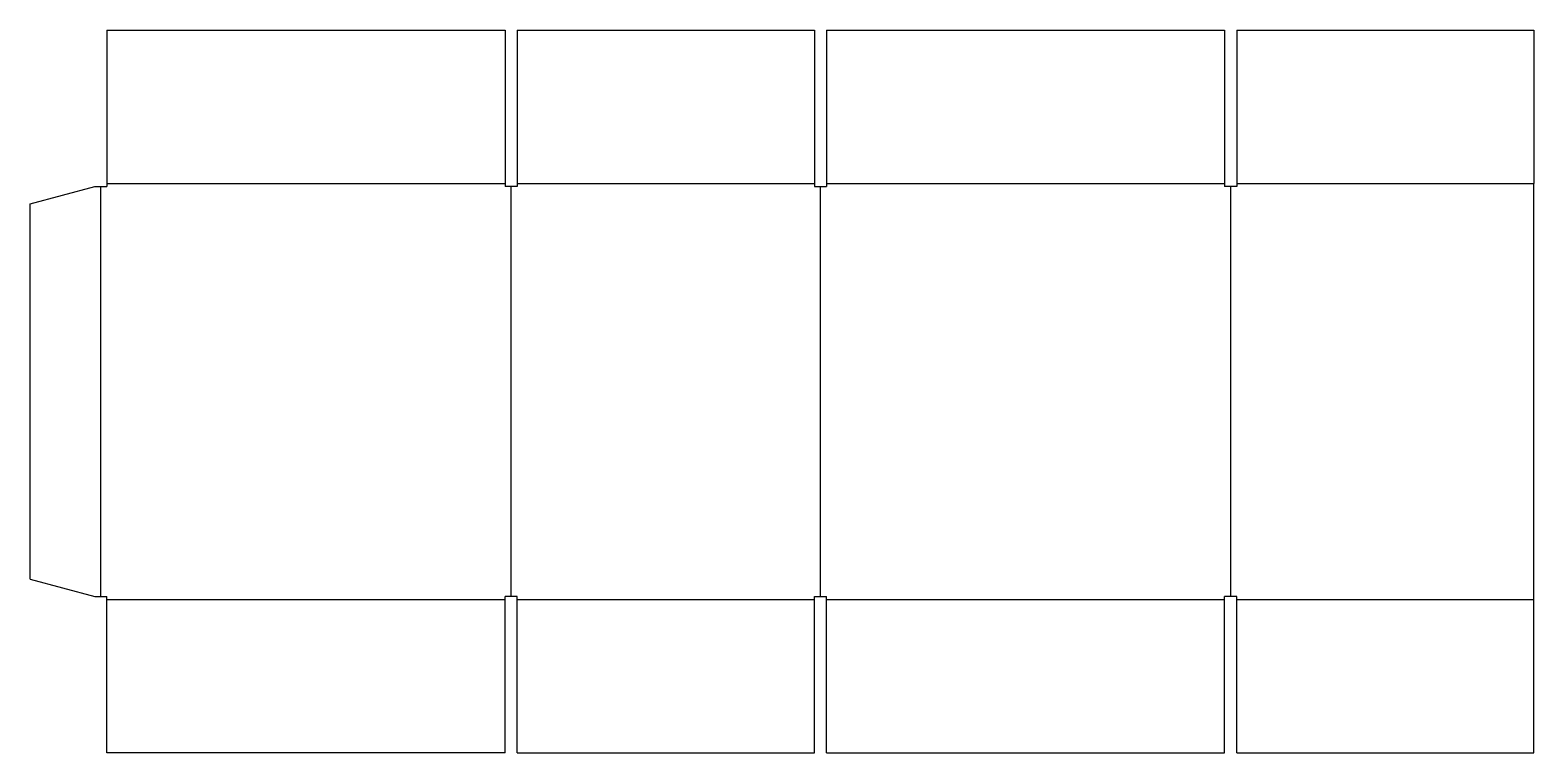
# Model space of a CAD drawing. Header units: inches. Extents: x -372 to 372, y -179 to 179.
import ezdxf

# ---------------------------------------------------------------- set-up
doc = ezdxf.new("R2010")
doc.units = ezdxf.units.IN
doc.header["$MEASUREMENT"] = 0
doc.linetypes.add('Crease 2 pt (15mm)', pattern=[0])
doc.linetypes.add('Cut 2 pt (15mm)', pattern=[0])
doc.layers.add('Crease 2 pt (15mm)', color=2, linetype='Crease 2 pt (15mm)')
doc.layers.add('Cut 2 pt (15mm)', color=1, linetype='Cut 2 pt (15mm)')

msp = doc.modelspace()

# ---------------------------------------------------------------- linework, layer by layer
at = {"layer": 'Crease 2 pt (15mm)'}
for p, q in [((-337, -101.5), (-337, 101.5)), ((-334, 103), (-137, 103)), ((-134, -101.5), (-134, 101.5)), ((-131, 103), (16, 103)), ((19, -101.5), (19, 101.5)), ((22, 103), (219, 103)), ((222, -101.5), (222, 101.5)), ((225, 103), (372, 103)), ((-334, -103), (-137, -103)), ((-131, -103), (16, -103)), ((22, -103), (219, -103)), ((225, -103), (372, -103))]:
    msp.add_line(p, q, dxfattribs=at)
at = {"layer": 'Cut 2 pt (15mm)'}
for p, q in [((-334, 179), (-334, 101.5)), ((-334, 179), (-137, 179)), ((-137, 179), (-137, 101.5)), ((-131, 179), (16, 179)), ((-131, 179), (-131, 101.5)), ((16, 179), (16, 101.5)), ((22, 179), (22, 101.5)), ((22, 179), (219, 179)), ((219, 179), (219, 101.5)), ((225, 179), (372, 179)), ((225, 179), (225, 101.5)), ((372, 179), (372, 103)), ((-372, 92.93), (-340, 101.5)), ((-340, 101.5), (-334, 101.5)), ((-131, 101.5), (-137, 101.5)), ((16, 101.5), (22, 101.5)), ((225, 101.5), (219, 101.5)), ((372, -103), (372, 103)), ((-372, -92.93), (-372, 92.93)), ((-372, -92.93), (-340, -101.5)), ((-340, -101.5), (-334, -101.5)), ((-334, -179), (-334, -101.5)), ((-131, -101.5), (-137, -101.5)), ((-137, -179), (-137, -101.5)), ((-131, -179), (-131, -101.5)), ((16, -101.5), (22, -101.5)), ((16, -179), (16, -101.5)), ((22, -179), (22, -101.5)), ((225, -101.5), (219, -101.5)), ((219, -179), (219, -101.5)), ((225, -179), (225, -101.5)), ((372, -179), (372, -103)), ((-137, -179), (-334, -179)), ((-131, -179), (16, -179)), ((22, -179), (219, -179)), ((225, -179), (372, -179))]:
    msp.add_line(p, q, dxfattribs=at)

doc.saveas('drawing.dxf')
